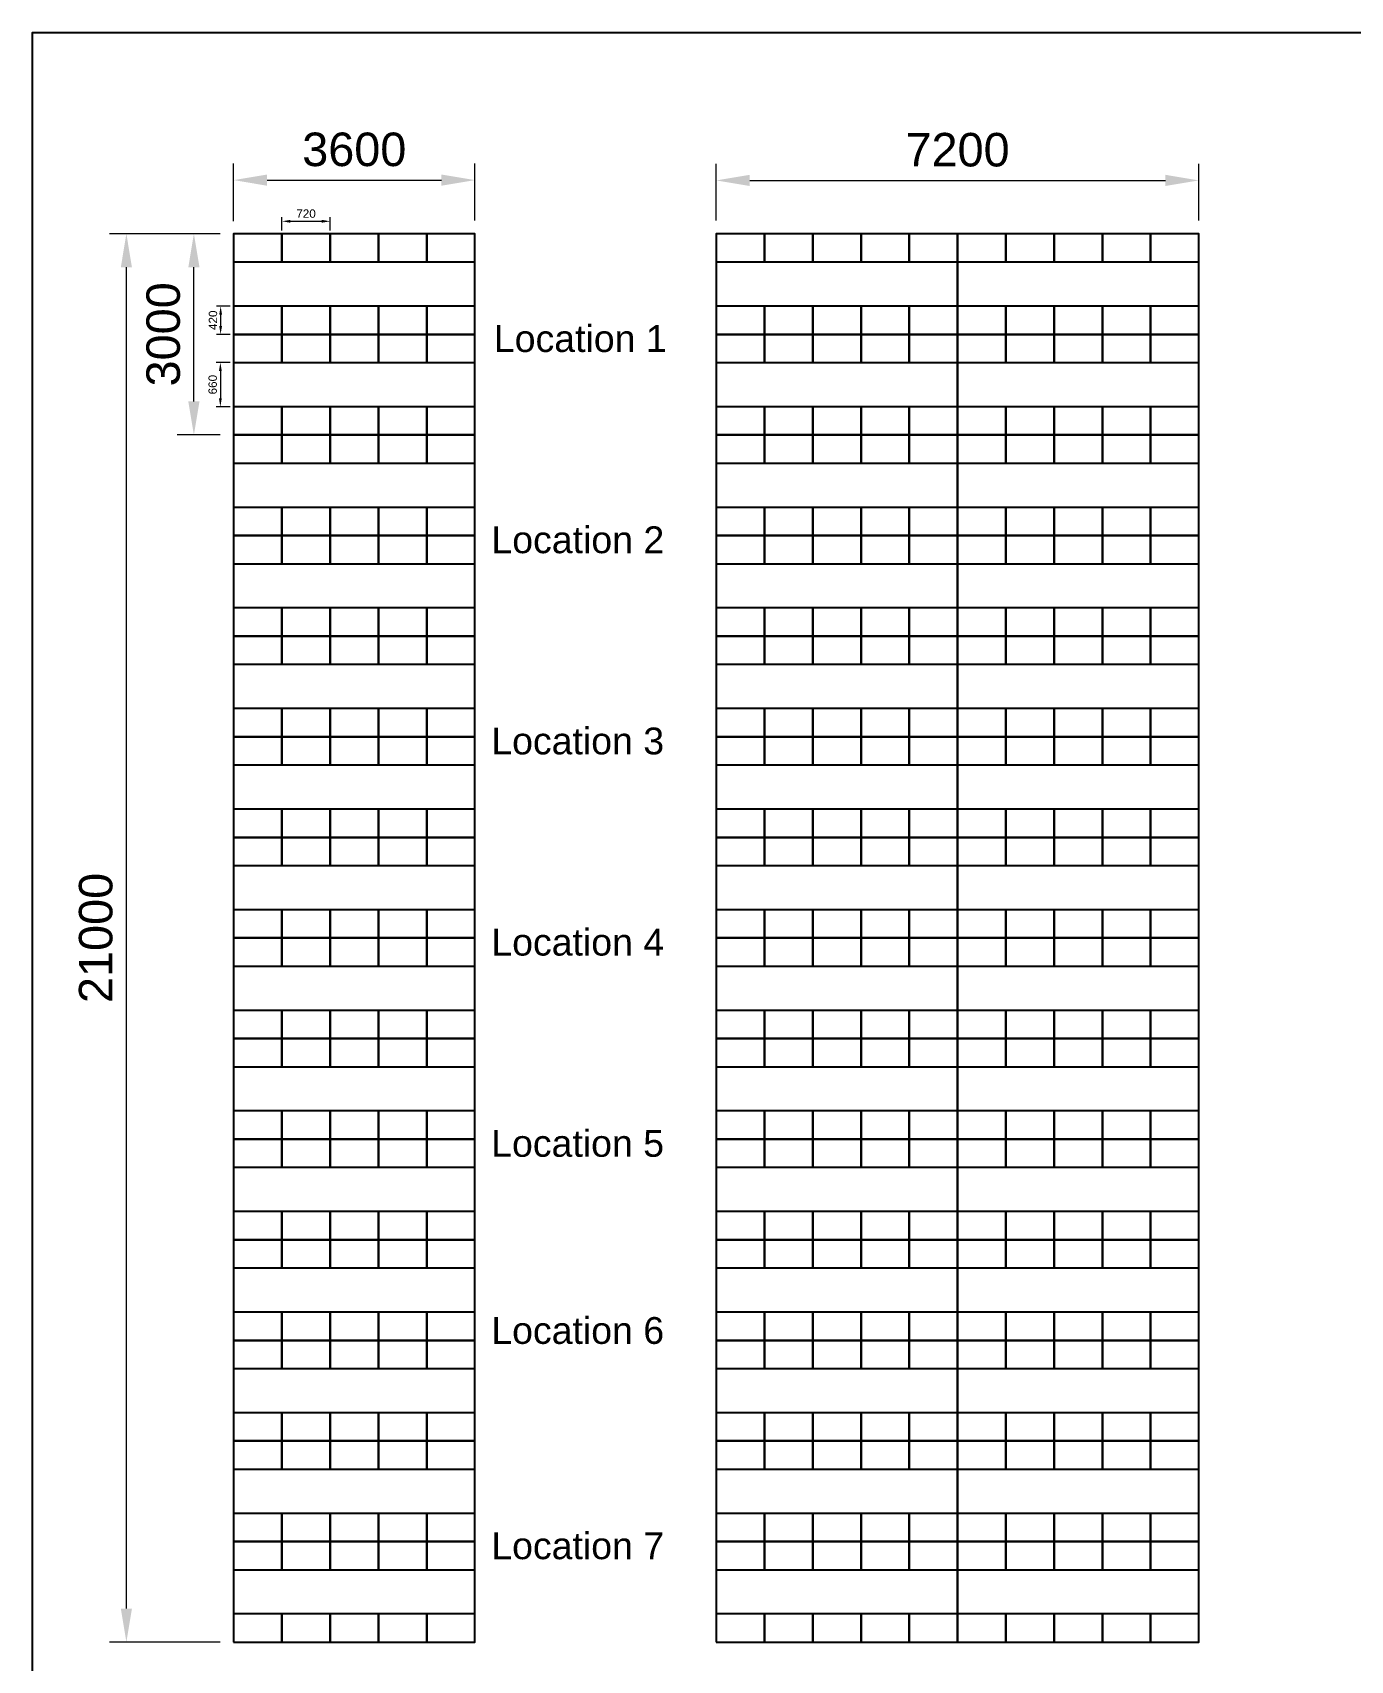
# Model space of a CAD drawing. Header units: millimetres. Extents: x 0 to 59400, y 0 to 42000.
# Drawn here: x 0 to 19661, y 17727 to 42000 of the extents above; entities that cross this region are included whole.
import ezdxf

# ---------------------------------------------------------------- set-up
doc = ezdxf.new("R2010")
doc.units = ezdxf.units.MM
doc.header["$LTSCALE"] = 5
doc.linetypes.add('CENTER', pattern=[2, 1.25, -0.25, 0.25, -0.25])
doc.linetypes.add('HIDDEN', pattern=[0.375, 0.25, -0.125])
doc.layers.add('0 @ 200', color=7, linetype='Continuous')
doc.layers.add('0 @ 50', color=7, linetype='Continuous')
doc.layers.add('Center', color=1, linetype='CENTER', lineweight=13)
doc.layers.add('Discrete', color=6, linetype='HIDDEN', lineweight=13)
doc.styles.add('note', font='arial.ttf')
doc.styles.get("Standard").update_dxf_attribs({"font": 'arial.ttf'})
doc.dimstyles.new('TCVN', dxfattribs={"dimtxt": 2.5, "dimasz": 2.5, "dimexe": 1.25, "dimexo": 1, "dimgap": 1, "dimtad": 3, "dimtoh": 1, "dimdsep": 46, "dimtxsty": 'Standard', "dimcen": 0, "dimclrd": 4, "dimclre": 3, "dimclrt": 7, "dimadec": 0, "dimazin": 0, "dimtfac": 1, "dimtmove": 0, "dimatfit": 3, "dimfxl": 1, "dimtfillclr": 1, "dimtolj": 1, "dimtzin": 0, "dimlwd": 13, "dimlwe": 13, "dimarcsym": 0})

# ---------------------------------------------------------------- blocks, each defined once
blk = doc.blocks.new('*D28')
at = {"color": 3, "linetype": 'Continuous', "lineweight": 13, "transparency": 16777216}
for p, q in [((3000, 39187), (3000, 40050)), ((6600, 39200), (6600, 40050))]:
    blk.add_line(p, q, dxfattribs=at)
at = {"color": 4, "linetype": 'Continuous', "lineweight": 13, "transparency": 16777216}
blk.add_line((3500, 39800), (6100, 39800), dxfattribs=at)
at = {"color": 4, "transparency": 16777216}
for points in [[(3500, 39883), (3500, 39716), (3000, 39800)], [(6100, 39883), (6100, 39716), (6600, 39800)]]:
    blk.add_solid(points, dxfattribs=at)
at = {"layer": 'Defpoints', "color": 0, "transparency": 16777216}
for p in [(6600, 39800), (3000, 38987), (6600, 39000)]:
    blk.add_point(p, dxfattribs=at)
at = {"color": 7, "transparency": 16777216, "insert": (4800, 40255), "char_height": 500, "attachment_point": 5}
blk.add_mtext('\\A1;3600', dxfattribs=at)
blk = doc.blocks.new('*D29')
at = {"color": 3, "linetype": 'Continuous', "lineweight": 13, "transparency": 16777216}
for p, q in [((10200, 39200), (10200, 40045)), ((17400, 39200), (17400, 40045))]:
    blk.add_line(p, q, dxfattribs=at)
at = {"color": 4, "linetype": 'Continuous', "lineweight": 13, "transparency": 16777216}
blk.add_line((10700, 39795), (16900, 39795), dxfattribs=at)
at = {"color": 4, "transparency": 16777216}
for points in [[(10700, 39879), (10700, 39712), (10200, 39795)], [(16900, 39879), (16900, 39712), (17400, 39795)]]:
    blk.add_solid(points, dxfattribs=at)
at = {"layer": 'Defpoints', "color": 0, "transparency": 16777216}
for p in [(17400, 39795), (10200, 39000), (17400, 39000)]:
    blk.add_point(p, dxfattribs=at)
at = {"color": 7, "transparency": 16777216, "insert": (13800, 40250), "char_height": 500, "attachment_point": 5}
blk.add_mtext('\\A1;7200', dxfattribs=at)
blk = doc.blocks.new('*D30')
at = {"color": 3, "linetype": 'Continuous', "lineweight": 13, "transparency": 16777216}
for p, q in [((2800, 39000), (1150, 39000)), ((2800, 18000), (1150, 18000))]:
    blk.add_line(p, q, dxfattribs=at)
at = {"color": 4, "linetype": 'Continuous', "lineweight": 13, "transparency": 16777216}
blk.add_line((1400, 18500), (1400, 38500), dxfattribs=at)
at = {"color": 4, "transparency": 16777216}
for points in [[(1317, 38500), (1483, 38500), (1400, 39000)], [(1317, 18500), (1483, 18500), (1400, 18000)]]:
    blk.add_solid(points, dxfattribs=at)
at = {"layer": 'Defpoints', "color": 0, "transparency": 16777216}
for p in [(1400, 39000), (3000, 39000), (3000, 18000)]:
    blk.add_point(p, dxfattribs=at)
at = {"color": 7, "transparency": 16777216, "insert": (945, 28500), "char_height": 500, "attachment_point": 5, "rotation": 90}
blk.add_mtext('\\A1;21000', dxfattribs=at)
blk = doc.blocks.new('*D34')
at = {"color": 3, "linetype": 'Continuous', "lineweight": 13, "transparency": 16777216}
for p, q in [((3720, 39050), (3720, 39249)), ((4440, 39050), (4440, 39249))]:
    blk.add_line(p, q, dxfattribs=at)
at = {"color": 4, "linetype": 'Continuous', "lineweight": 13, "transparency": 16777216}
blk.add_line((3845, 39186), (4315, 39186), dxfattribs=at)
at = {"color": 4, "transparency": 16777216}
for points in [[(3845, 39207), (3845, 39165), (3720, 39186)], [(4315, 39207), (4315, 39165), (4440, 39186)]]:
    blk.add_solid(points, dxfattribs=at)
at = {"layer": 'Defpoints', "color": 0, "transparency": 16777216}
for p in [(4440, 39186), (3720, 39000), (4440, 39000)]:
    blk.add_point(p, dxfattribs=at)
at = {"color": 7, "transparency": 16777216, "insert": (4080, 39300), "char_height": 125, "attachment_point": 5}
blk.add_mtext('\\A1;720', dxfattribs=at)
blk = doc.blocks.new('*D35')
at = {"color": 3, "linetype": 'Continuous', "lineweight": 13, "transparency": 16777216}
for p, q in [((2950, 37920), (2744, 37920)), ((2950, 37500), (2744, 37500))]:
    blk.add_line(p, q, dxfattribs=at)
at = {"color": 4, "linetype": 'Continuous', "lineweight": 13, "transparency": 16777216}
blk.add_line((2806, 37795), (2806, 37625), dxfattribs=at)
at = {"color": 4, "transparency": 16777216}
for points in [[(2785, 37795), (2827, 37795), (2806, 37920)], [(2785, 37625), (2827, 37625), (2806, 37500)]]:
    blk.add_solid(points, dxfattribs=at)
at = {"layer": 'Defpoints', "color": 0, "transparency": 16777216}
for p in [(3000, 37920), (2806, 37500), (3000, 37500)]:
    blk.add_point(p, dxfattribs=at)
at = {"color": 7, "transparency": 16777216, "insert": (2692, 37710), "char_height": 125, "attachment_point": 5, "rotation": 90}
blk.add_mtext('\\A1;420', dxfattribs=at)
blk = doc.blocks.new('*D36')
at = {"color": 3, "linetype": 'Continuous', "lineweight": 13, "transparency": 16777216}
for p, q in [((2950, 37080), (2740, 37080)), ((2950, 36420), (2740, 36420))]:
    blk.add_line(p, q, dxfattribs=at)
at = {"color": 4, "linetype": 'Continuous', "lineweight": 13, "transparency": 16777216}
blk.add_line((2802, 36955), (2802, 36545), dxfattribs=at)
at = {"color": 4, "transparency": 16777216}
for points in [[(2781, 36955), (2823, 36955), (2802, 37080)], [(2781, 36545), (2823, 36545), (2802, 36420)]]:
    blk.add_solid(points, dxfattribs=at)
at = {"layer": 'Defpoints', "color": 0, "transparency": 16777216}
for p in [(3000, 37080), (2802, 36420), (3000, 36420)]:
    blk.add_point(p, dxfattribs=at)
at = {"color": 7, "transparency": 16777216, "insert": (2688, 36750), "char_height": 125, "attachment_point": 5, "rotation": 90}
blk.add_mtext('\\A1;660', dxfattribs=at)
blk = doc.blocks.new('*D44')
at = {"color": 3, "linetype": 'Continuous', "lineweight": 13, "transparency": 16777216}
for p, q in [((2800, 39000), (2157, 39000)), ((2800, 36000), (2157, 36000))]:
    blk.add_line(p, q, dxfattribs=at)
at = {"color": 4, "linetype": 'Continuous', "lineweight": 13, "transparency": 16777216}
blk.add_line((2407, 36500), (2407, 38500), dxfattribs=at)
at = {"color": 4, "transparency": 16777216}
for points in [[(2324, 38500), (2491, 38500), (2407, 39000)], [(2324, 36500), (2491, 36500), (2407, 36000)]]:
    blk.add_solid(points, dxfattribs=at)
at = {"layer": 'Defpoints', "color": 0, "transparency": 16777216}
for p in [(2407, 39000), (3000, 39000), (3000, 36000)]:
    blk.add_point(p, dxfattribs=at)
at = {"color": 7, "transparency": 16777216, "insert": (1952, 37500), "char_height": 500, "attachment_point": 5, "rotation": 90}
blk.add_mtext('\\A1;3000', dxfattribs=at)

msp = doc.modelspace()

# ---------------------------------------------------------------- linework, layer by layer
for points in [[(0, 0), (0, 42000), (59400, 42000), (59400, 0), (0, 0)], [(0, 0), (0, 42000), (59400, 42000), (59400, 0), (0, 0)], [(3000, 36000), (6600, 36000), (6600, 39000), (3000, 39000)], [(3000, 38580), (3720, 38580), (3720, 39000), (3000, 39000)], [(3720, 38580), (4440, 38580), (4440, 39000), (3720, 39000)], [(4440, 38580), (5160, 38580), (5160, 39000), (4440, 39000)], [(5160, 38580), (5880, 38580), (5880, 39000), (5160, 39000)], [(5880, 38580), (6600, 38580), (6600, 39000), (5880, 39000)], [(10200, 36000), (13800, 36000), (13800, 39000), (10200, 39000)], [(10200, 38580), (10920, 38580), (10920, 39000), (10200, 39000)], [(10920, 38580), (11640, 38580), (11640, 39000), (10920, 39000)], [(11640, 38580), (12360, 38580), (12360, 39000), (11640, 39000)], [(12360, 38580), (13080, 38580), (13080, 39000), (12360, 39000)], [(13080, 38580), (13800, 38580), (13800, 39000), (13080, 39000)], [(13800, 36000), (17400, 36000), (17400, 39000), (13800, 39000)], [(13800, 38580), (14520, 38580), (14520, 39000), (13800, 39000)], [(14520, 38580), (15240, 38580), (15240, 39000), (14520, 39000)], [(15240, 38580), (15960, 38580), (15960, 39000), (15240, 39000)], [(15960, 38580), (16680, 38580), (16680, 39000), (15960, 39000)], [(16680, 38580), (17400, 38580), (17400, 39000), (16680, 39000)], [(3000, 37500), (3720, 37500), (3720, 37920), (3000, 37920)], [(3720, 37500), (4440, 37500), (4440, 37920), (3720, 37920)], [(4440, 37500), (5160, 37500), (5160, 37920), (4440, 37920)], [(5160, 37500), (5880, 37500), (5880, 37920), (5160, 37920)], [(5880, 37500), (6600, 37500), (6600, 37920), (5880, 37920)], [(10200, 37500), (10920, 37500), (10920, 37920), (10200, 37920)], [(10920, 37500), (11640, 37500), (11640, 37920), (10920, 37920)], [(11640, 37500), (12360, 37500), (12360, 37920), (11640, 37920)], [(12360, 37500), (13080, 37500), (13080, 37920), (12360, 37920)], [(13080, 37500), (13800, 37500), (13800, 37920), (13080, 37920)], [(13800, 37500), (14520, 37500), (14520, 37920), (13800, 37920)], [(14520, 37500), (15240, 37500), (15240, 37920), (14520, 37920)], [(15240, 37500), (15960, 37500), (15960, 37920), (15240, 37920)], [(15960, 37500), (16680, 37500), (16680, 37920), (15960, 37920)], [(16680, 37500), (17400, 37500), (17400, 37920), (16680, 37920)], [(3000, 37080), (3720, 37080), (3720, 37500), (3000, 37500)], [(3720, 37080), (4440, 37080), (4440, 37500), (3720, 37500)], [(4440, 37080), (5160, 37080), (5160, 37500), (4440, 37500)], [(5160, 37080), (5880, 37080), (5880, 37500), (5160, 37500)], [(5880, 37080), (6600, 37080), (6600, 37500), (5880, 37500)], [(10200, 37080), (10920, 37080), (10920, 37500), (10200, 37500)], [(10920, 37080), (11640, 37080), (11640, 37500), (10920, 37500)], [(11640, 37080), (12360, 37080), (12360, 37500), (11640, 37500)], [(12360, 37080), (13080, 37080), (13080, 37500), (12360, 37500)], [(13080, 37080), (13800, 37080), (13800, 37500), (13080, 37500)], [(13800, 37080), (14520, 37080), (14520, 37500), (13800, 37500)], [(14520, 37080), (15240, 37080), (15240, 37500), (14520, 37500)], [(15240, 37080), (15960, 37080), (15960, 37500), (15240, 37500)], [(15960, 37080), (16680, 37080), (16680, 37500), (15960, 37500)], [(16680, 37080), (17400, 37080), (17400, 37500), (16680, 37500)], [(3000, 36000), (3720, 36000), (3720, 36420), (3000, 36420)], [(3720, 36000), (4440, 36000), (4440, 36420), (3720, 36420)], [(4440, 36000), (5160, 36000), (5160, 36420), (4440, 36420)], [(5160, 36000), (5880, 36000), (5880, 36420), (5160, 36420)], [(5880, 36000), (6600, 36000), (6600, 36420), (5880, 36420)], [(10200, 36000), (10920, 36000), (10920, 36420), (10200, 36420)], [(10920, 36000), (11640, 36000), (11640, 36420), (10920, 36420)], [(11640, 36000), (12360, 36000), (12360, 36420), (11640, 36420)], [(12360, 36000), (13080, 36000), (13080, 36420), (12360, 36420)], [(13080, 36000), (13800, 36000), (13800, 36420), (13080, 36420)], [(13800, 36000), (14520, 36000), (14520, 36420), (13800, 36420)], [(14520, 36000), (15240, 36000), (15240, 36420), (14520, 36420)], [(15240, 36000), (15960, 36000), (15960, 36420), (15240, 36420)], [(15960, 36000), (16680, 36000), (16680, 36420), (15960, 36420)], [(16680, 36000), (17400, 36000), (17400, 36420), (16680, 36420)], [(3000, 33000), (6600, 33000), (6600, 36000), (3000, 36000)], [(3000, 35580), (3720, 35580), (3720, 36000), (3000, 36000)], [(3720, 35580), (4440, 35580), (4440, 36000), (3720, 36000)], [(4440, 35580), (5160, 35580), (5160, 36000), (4440, 36000)], [(5160, 35580), (5880, 35580), (5880, 36000), (5160, 36000)], [(5880, 35580), (6600, 35580), (6600, 36000), (5880, 36000)], [(10200, 33000), (13800, 33000), (13800, 36000), (10200, 36000)], [(10200, 35580), (10920, 35580), (10920, 36000), (10200, 36000)], [(10920, 35580), (11640, 35580), (11640, 36000), (10920, 36000)], [(11640, 35580), (12360, 35580), (12360, 36000), (11640, 36000)], [(12360, 35580), (13080, 35580), (13080, 36000), (12360, 36000)], [(13080, 35580), (13800, 35580), (13800, 36000), (13080, 36000)], [(13800, 33000), (17400, 33000), (17400, 36000), (13800, 36000)], [(13800, 35580), (14520, 35580), (14520, 36000), (13800, 36000)], [(14520, 35580), (15240, 35580), (15240, 36000), (14520, 36000)], [(15240, 35580), (15960, 35580), (15960, 36000), (15240, 36000)], [(15960, 35580), (16680, 35580), (16680, 36000), (15960, 36000)], [(16680, 35580), (17400, 35580), (17400, 36000), (16680, 36000)], [(3000, 34500), (3720, 34500), (3720, 34920), (3000, 34920)], [(3720, 34500), (4440, 34500), (4440, 34920), (3720, 34920)], [(4440, 34500), (5160, 34500), (5160, 34920), (4440, 34920)], [(5160, 34500), (5880, 34500), (5880, 34920), (5160, 34920)], [(5880, 34500), (6600, 34500), (6600, 34920), (5880, 34920)], [(10200, 34500), (10920, 34500), (10920, 34920), (10200, 34920)], [(10920, 34500), (11640, 34500), (11640, 34920), (10920, 34920)], [(11640, 34500), (12360, 34500), (12360, 34920), (11640, 34920)], [(12360, 34500), (13080, 34500), (13080, 34920), (12360, 34920)], [(13080, 34500), (13800, 34500), (13800, 34920), (13080, 34920)], [(13800, 34500), (14520, 34500), (14520, 34920), (13800, 34920)], [(14520, 34500), (15240, 34500), (15240, 34920), (14520, 34920)], [(15240, 34500), (15960, 34500), (15960, 34920), (15240, 34920)], [(15960, 34500), (16680, 34500), (16680, 34920), (15960, 34920)], [(16680, 34500), (17400, 34500), (17400, 34920), (16680, 34920)], [(3000, 34080), (3720, 34080), (3720, 34500), (3000, 34500)], [(3720, 34080), (4440, 34080), (4440, 34500), (3720, 34500)], [(4440, 34080), (5160, 34080), (5160, 34500), (4440, 34500)], [(5160, 34080), (5880, 34080), (5880, 34500), (5160, 34500)], [(5880, 34080), (6600, 34080), (6600, 34500), (5880, 34500)], [(10200, 34080), (10920, 34080), (10920, 34500), (10200, 34500)], [(10920, 34080), (11640, 34080), (11640, 34500), (10920, 34500)], [(11640, 34080), (12360, 34080), (12360, 34500), (11640, 34500)], [(12360, 34080), (13080, 34080), (13080, 34500), (12360, 34500)], [(13080, 34080), (13800, 34080), (13800, 34500), (13080, 34500)], [(13800, 34080), (14520, 34080), (14520, 34500), (13800, 34500)], [(14520, 34080), (15240, 34080), (15240, 34500), (14520, 34500)], [(15240, 34080), (15960, 34080), (15960, 34500), (15240, 34500)], [(15960, 34080), (16680, 34080), (16680, 34500), (15960, 34500)], [(16680, 34080), (17400, 34080), (17400, 34500), (16680, 34500)], [(3000, 33000), (3720, 33000), (3720, 33420), (3000, 33420)], [(3720, 33000), (4440, 33000), (4440, 33420), (3720, 33420)], [(4440, 33000), (5160, 33000), (5160, 33420), (4440, 33420)], [(5160, 33000), (5880, 33000), (5880, 33420), (5160, 33420)], [(5880, 33000), (6600, 33000), (6600, 33420), (5880, 33420)], [(10200, 33000), (10920, 33000), (10920, 33420), (10200, 33420)], [(10920, 33000), (11640, 33000), (11640, 33420), (10920, 33420)], [(11640, 33000), (12360, 33000), (12360, 33420), (11640, 33420)], [(12360, 33000), (13080, 33000), (13080, 33420), (12360, 33420)], [(13080, 33000), (13800, 33000), (13800, 33420), (13080, 33420)], [(13800, 33000), (14520, 33000), (14520, 33420), (13800, 33420)], [(14520, 33000), (15240, 33000), (15240, 33420), (14520, 33420)], [(15240, 33000), (15960, 33000), (15960, 33420), (15240, 33420)], [(15960, 33000), (16680, 33000), (16680, 33420), (15960, 33420)], [(16680, 33000), (17400, 33000), (17400, 33420), (16680, 33420)], [(3000, 30000), (6600, 30000), (6600, 33000), (3000, 33000)], [(3000, 32580), (3720, 32580), (3720, 33000), (3000, 33000)], [(3720, 32580), (4440, 32580), (4440, 33000), (3720, 33000)], [(4440, 32580), (5160, 32580), (5160, 33000), (4440, 33000)], [(5160, 32580), (5880, 32580), (5880, 33000), (5160, 33000)], [(5880, 32580), (6600, 32580), (6600, 33000), (5880, 33000)], [(10200, 30000), (13800, 30000), (13800, 33000), (10200, 33000)], [(10200, 32580), (10920, 32580), (10920, 33000), (10200, 33000)], [(10920, 32580), (11640, 32580), (11640, 33000), (10920, 33000)], [(11640, 32580), (12360, 32580), (12360, 33000), (11640, 33000)], [(12360, 32580), (13080, 32580), (13080, 33000), (12360, 33000)], [(13080, 32580), (13800, 32580), (13800, 33000), (13080, 33000)], [(13800, 30000), (17400, 30000), (17400, 33000), (13800, 33000)], [(13800, 32580), (14520, 32580), (14520, 33000), (13800, 33000)], [(14520, 32580), (15240, 32580), (15240, 33000), (14520, 33000)], [(15240, 32580), (15960, 32580), (15960, 33000), (15240, 33000)], [(15960, 32580), (16680, 32580), (16680, 33000), (15960, 33000)], [(16680, 32580), (17400, 32580), (17400, 33000), (16680, 33000)], [(3000, 31500), (3720, 31500), (3720, 31920), (3000, 31920)], [(3720, 31500), (4440, 31500), (4440, 31920), (3720, 31920)], [(4440, 31500), (5160, 31500), (5160, 31920), (4440, 31920)], [(5160, 31500), (5880, 31500), (5880, 31920), (5160, 31920)], [(5880, 31500), (6600, 31500), (6600, 31920), (5880, 31920)], [(10200, 31500), (10920, 31500), (10920, 31920), (10200, 31920)], [(10920, 31500), (11640, 31500), (11640, 31920), (10920, 31920)], [(11640, 31500), (12360, 31500), (12360, 31920), (11640, 31920)], [(12360, 31500), (13080, 31500), (13080, 31920), (12360, 31920)], [(13080, 31500), (13800, 31500), (13800, 31920), (13080, 31920)], [(13800, 31500), (14520, 31500), (14520, 31920), (13800, 31920)], [(14520, 31500), (15240, 31500), (15240, 31920), (14520, 31920)], [(15240, 31500), (15960, 31500), (15960, 31920), (15240, 31920)], [(15960, 31500), (16680, 31500), (16680, 31920), (15960, 31920)], [(16680, 31500), (17400, 31500), (17400, 31920), (16680, 31920)], [(3000, 31080), (3720, 31080), (3720, 31500), (3000, 31500)], [(3720, 31080), (4440, 31080), (4440, 31500), (3720, 31500)], [(4440, 31080), (5160, 31080), (5160, 31500), (4440, 31500)], [(5160, 31080), (5880, 31080), (5880, 31500), (5160, 31500)], [(5880, 31080), (6600, 31080), (6600, 31500), (5880, 31500)], [(10200, 31080), (10920, 31080), (10920, 31500), (10200, 31500)], [(10920, 31080), (11640, 31080), (11640, 31500), (10920, 31500)], [(11640, 31080), (12360, 31080), (12360, 31500), (11640, 31500)], [(12360, 31080), (13080, 31080), (13080, 31500), (12360, 31500)], [(13080, 31080), (13800, 31080), (13800, 31500), (13080, 31500)], [(13800, 31080), (14520, 31080), (14520, 31500), (13800, 31500)], [(14520, 31080), (15240, 31080), (15240, 31500), (14520, 31500)], [(15240, 31080), (15960, 31080), (15960, 31500), (15240, 31500)], [(15960, 31080), (16680, 31080), (16680, 31500), (15960, 31500)], [(16680, 31080), (17400, 31080), (17400, 31500), (16680, 31500)], [(3000, 30000), (3720, 30000), (3720, 30420), (3000, 30420)], [(3720, 30000), (4440, 30000), (4440, 30420), (3720, 30420)], [(4440, 30000), (5160, 30000), (5160, 30420), (4440, 30420)], [(5160, 30000), (5880, 30000), (5880, 30420), (5160, 30420)], [(5880, 30000), (6600, 30000), (6600, 30420), (5880, 30420)], [(10200, 30000), (10920, 30000), (10920, 30420), (10200, 30420)], [(10920, 30000), (11640, 30000), (11640, 30420), (10920, 30420)], [(11640, 30000), (12360, 30000), (12360, 30420), (11640, 30420)], [(12360, 30000), (13080, 30000), (13080, 30420), (12360, 30420)], [(13080, 30000), (13800, 30000), (13800, 30420), (13080, 30420)], [(13800, 30000), (14520, 30000), (14520, 30420), (13800, 30420)], [(14520, 30000), (15240, 30000), (15240, 30420), (14520, 30420)], [(15240, 30000), (15960, 30000), (15960, 30420), (15240, 30420)], [(15960, 30000), (16680, 30000), (16680, 30420), (15960, 30420)], [(16680, 30000), (17400, 30000), (17400, 30420), (16680, 30420)], [(3000, 27000), (6600, 27000), (6600, 30000), (3000, 30000)], [(3000, 29580), (3720, 29580), (3720, 30000), (3000, 30000)], [(3720, 29580), (4440, 29580), (4440, 30000), (3720, 30000)], [(4440, 29580), (5160, 29580), (5160, 30000), (4440, 30000)], [(5160, 29580), (5880, 29580), (5880, 30000), (5160, 30000)], [(5880, 29580), (6600, 29580), (6600, 30000), (5880, 30000)], [(10200, 27000), (13800, 27000), (13800, 30000), (10200, 30000)], [(10200, 29580), (10920, 29580), (10920, 30000), (10200, 30000)], [(10920, 29580), (11640, 29580), (11640, 30000), (10920, 30000)], [(11640, 29580), (12360, 29580), (12360, 30000), (11640, 30000)], [(12360, 29580), (13080, 29580), (13080, 30000), (12360, 30000)], [(13080, 29580), (13800, 29580), (13800, 30000), (13080, 30000)], [(13800, 27000), (17400, 27000), (17400, 30000), (13800, 30000)], [(13800, 29580), (14520, 29580), (14520, 30000), (13800, 30000)], [(14520, 29580), (15240, 29580), (15240, 30000), (14520, 30000)], [(15240, 29580), (15960, 29580), (15960, 30000), (15240, 30000)], [(15960, 29580), (16680, 29580), (16680, 30000), (15960, 30000)], [(16680, 29580), (17400, 29580), (17400, 30000), (16680, 30000)], [(3000, 28500), (3720, 28500), (3720, 28920), (3000, 28920)], [(3720, 28500), (4440, 28500), (4440, 28920), (3720, 28920)], [(4440, 28500), (5160, 28500), (5160, 28920), (4440, 28920)], [(5160, 28500), (5880, 28500), (5880, 28920), (5160, 28920)], [(5880, 28500), (6600, 28500), (6600, 28920), (5880, 28920)], [(10200, 28500), (10920, 28500), (10920, 28920), (10200, 28920)], [(10920, 28500), (11640, 28500), (11640, 28920), (10920, 28920)], [(11640, 28500), (12360, 28500), (12360, 28920), (11640, 28920)], [(12360, 28500), (13080, 28500), (13080, 28920), (12360, 28920)], [(13080, 28500), (13800, 28500), (13800, 28920), (13080, 28920)], [(13800, 28500), (14520, 28500), (14520, 28920), (13800, 28920)], [(14520, 28500), (15240, 28500), (15240, 28920), (14520, 28920)], [(15240, 28500), (15960, 28500), (15960, 28920), (15240, 28920)], [(15960, 28500), (16680, 28500), (16680, 28920), (15960, 28920)], [(16680, 28500), (17400, 28500), (17400, 28920), (16680, 28920)], [(3000, 28080), (3720, 28080), (3720, 28500), (3000, 28500)], [(3720, 28080), (4440, 28080), (4440, 28500), (3720, 28500)], [(4440, 28080), (5160, 28080), (5160, 28500), (4440, 28500)], [(5160, 28080), (5880, 28080), (5880, 28500), (5160, 28500)], [(5880, 28080), (6600, 28080), (6600, 28500), (5880, 28500)], [(10200, 28080), (10920, 28080), (10920, 28500), (10200, 28500)], [(10920, 28080), (11640, 28080), (11640, 28500), (10920, 28500)], [(11640, 28080), (12360, 28080), (12360, 28500), (11640, 28500)], [(12360, 28080), (13080, 28080), (13080, 28500), (12360, 28500)], [(13080, 28080), (13800, 28080), (13800, 28500), (13080, 28500)], [(13800, 28080), (14520, 28080), (14520, 28500), (13800, 28500)], [(14520, 28080), (15240, 28080), (15240, 28500), (14520, 28500)], [(15240, 28080), (15960, 28080), (15960, 28500), (15240, 28500)], [(15960, 28080), (16680, 28080), (16680, 28500), (15960, 28500)], [(16680, 28080), (17400, 28080), (17400, 28500), (16680, 28500)], [(3000, 27000), (3720, 27000), (3720, 27420), (3000, 27420)], [(3720, 27000), (4440, 27000), (4440, 27420), (3720, 27420)], [(4440, 27000), (5160, 27000), (5160, 27420), (4440, 27420)], [(5160, 27000), (5880, 27000), (5880, 27420), (5160, 27420)], [(5880, 27000), (6600, 27000), (6600, 27420), (5880, 27420)], [(10200, 27000), (10920, 27000), (10920, 27420), (10200, 27420)], [(10920, 27000), (11640, 27000), (11640, 27420), (10920, 27420)], [(11640, 27000), (12360, 27000), (12360, 27420), (11640, 27420)], [(12360, 27000), (13080, 27000), (13080, 27420), (12360, 27420)], [(13080, 27000), (13800, 27000), (13800, 27420), (13080, 27420)], [(13800, 27000), (14520, 27000), (14520, 27420), (13800, 27420)], [(14520, 27000), (15240, 27000), (15240, 27420), (14520, 27420)], [(15240, 27000), (15960, 27000), (15960, 27420), (15240, 27420)], [(15960, 27000), (16680, 27000), (16680, 27420), (15960, 27420)], [(16680, 27000), (17400, 27000), (17400, 27420), (16680, 27420)], [(3000, 24000), (6600, 24000), (6600, 27000), (3000, 27000)], [(3000, 26580), (3720, 26580), (3720, 27000), (3000, 27000)], [(3720, 26580), (4440, 26580), (4440, 27000), (3720, 27000)], [(4440, 26580), (5160, 26580), (5160, 27000), (4440, 27000)], [(5160, 26580), (5880, 26580), (5880, 27000), (5160, 27000)], [(5880, 26580), (6600, 26580), (6600, 27000), (5880, 27000)], [(10200, 24000), (13800, 24000), (13800, 27000), (10200, 27000)], [(10200, 26580), (10920, 26580), (10920, 27000), (10200, 27000)], [(10920, 26580), (11640, 26580), (11640, 27000), (10920, 27000)], [(11640, 26580), (12360, 26580), (12360, 27000), (11640, 27000)], [(12360, 26580), (13080, 26580), (13080, 27000), (12360, 27000)], [(13080, 26580), (13800, 26580), (13800, 27000), (13080, 27000)], [(13800, 24000), (17400, 24000), (17400, 27000), (13800, 27000)], [(13800, 26580), (14520, 26580), (14520, 27000), (13800, 27000)], [(14520, 26580), (15240, 26580), (15240, 27000), (14520, 27000)], [(15240, 26580), (15960, 26580), (15960, 27000), (15240, 27000)], [(15960, 26580), (16680, 26580), (16680, 27000), (15960, 27000)], [(16680, 26580), (17400, 26580), (17400, 27000), (16680, 27000)], [(3000, 25500), (3720, 25500), (3720, 25920), (3000, 25920)], [(3720, 25500), (4440, 25500), (4440, 25920), (3720, 25920)], [(4440, 25500), (5160, 25500), (5160, 25920), (4440, 25920)], [(5160, 25500), (5880, 25500), (5880, 25920), (5160, 25920)], [(5880, 25500), (6600, 25500), (6600, 25920), (5880, 25920)], [(10200, 25500), (10920, 25500), (10920, 25920), (10200, 25920)], [(10920, 25500), (11640, 25500), (11640, 25920), (10920, 25920)], [(11640, 25500), (12360, 25500), (12360, 25920), (11640, 25920)], [(12360, 25500), (13080, 25500), (13080, 25920), (12360, 25920)], [(13080, 25500), (13800, 25500), (13800, 25920), (13080, 25920)], [(13800, 25500), (14520, 25500), (14520, 25920), (13800, 25920)], [(14520, 25500), (15240, 25500), (15240, 25920), (14520, 25920)], [(15240, 25500), (15960, 25500), (15960, 25920), (15240, 25920)], [(15960, 25500), (16680, 25500), (16680, 25920), (15960, 25920)], [(16680, 25500), (17400, 25500), (17400, 25920), (16680, 25920)], [(3000, 25080), (3720, 25080), (3720, 25500), (3000, 25500)], [(3720, 25080), (4440, 25080), (4440, 25500), (3720, 25500)], [(4440, 25080), (5160, 25080), (5160, 25500), (4440, 25500)], [(5160, 25080), (5880, 25080), (5880, 25500), (5160, 25500)], [(5880, 25080), (6600, 25080), (6600, 25500), (5880, 25500)], [(10200, 25080), (10920, 25080), (10920, 25500), (10200, 25500)], [(10920, 25080), (11640, 25080), (11640, 25500), (10920, 25500)], [(11640, 25080), (12360, 25080), (12360, 25500), (11640, 25500)], [(12360, 25080), (13080, 25080), (13080, 25500), (12360, 25500)], [(13080, 25080), (13800, 25080), (13800, 25500), (13080, 25500)], [(13800, 25080), (14520, 25080), (14520, 25500), (13800, 25500)], [(14520, 25080), (15240, 25080), (15240, 25500), (14520, 25500)], [(15240, 25080), (15960, 25080), (15960, 25500), (15240, 25500)], [(15960, 25080), (16680, 25080), (16680, 25500), (15960, 25500)], [(16680, 25080), (17400, 25080), (17400, 25500), (16680, 25500)], [(3000, 24000), (3720, 24000), (3720, 24420), (3000, 24420)], [(3720, 24000), (4440, 24000), (4440, 24420), (3720, 24420)], [(4440, 24000), (5160, 24000), (5160, 24420), (4440, 24420)], [(5160, 24000), (5880, 24000), (5880, 24420), (5160, 24420)], [(5880, 24000), (6600, 24000), (6600, 24420), (5880, 24420)], [(10200, 24000), (10920, 24000), (10920, 24420), (10200, 24420)], [(10920, 24000), (11640, 24000), (11640, 24420), (10920, 24420)], [(11640, 24000), (12360, 24000), (12360, 24420), (11640, 24420)], [(12360, 24000), (13080, 24000), (13080, 24420), (12360, 24420)], [(13080, 24000), (13800, 24000), (13800, 24420), (13080, 24420)], [(13800, 24000), (14520, 24000), (14520, 24420), (13800, 24420)], [(14520, 24000), (15240, 24000), (15240, 24420), (14520, 24420)], [(15240, 24000), (15960, 24000), (15960, 24420), (15240, 24420)], [(15960, 24000), (16680, 24000), (16680, 24420), (15960, 24420)], [(16680, 24000), (17400, 24000), (17400, 24420), (16680, 24420)], [(3000, 21000), (6600, 21000), (6600, 24000), (3000, 24000)], [(3000, 23580), (3720, 23580), (3720, 24000), (3000, 24000)], [(3720, 23580), (4440, 23580), (4440, 24000), (3720, 24000)], [(4440, 23580), (5160, 23580), (5160, 24000), (4440, 24000)], [(5160, 23580), (5880, 23580), (5880, 24000), (5160, 24000)], [(5880, 23580), (6600, 23580), (6600, 24000), (5880, 24000)], [(10200, 21000), (13800, 21000), (13800, 24000), (10200, 24000)], [(10200, 23580), (10920, 23580), (10920, 24000), (10200, 24000)], [(10920, 23580), (11640, 23580), (11640, 24000), (10920, 24000)], [(11640, 23580), (12360, 23580), (12360, 24000), (11640, 24000)], [(12360, 23580), (13080, 23580), (13080, 24000), (12360, 24000)], [(13080, 23580), (13800, 23580), (13800, 24000), (13080, 24000)], [(13800, 21000), (17400, 21000), (17400, 24000), (13800, 24000)], [(13800, 23580), (14520, 23580), (14520, 24000), (13800, 24000)], [(14520, 23580), (15240, 23580), (15240, 24000), (14520, 24000)], [(15240, 23580), (15960, 23580), (15960, 24000), (15240, 24000)], [(15960, 23580), (16680, 23580), (16680, 24000), (15960, 24000)], [(16680, 23580), (17400, 23580), (17400, 24000), (16680, 24000)], [(3000, 22500), (3720, 22500), (3720, 22920), (3000, 22920)], [(3720, 22500), (4440, 22500), (4440, 22920), (3720, 22920)], [(4440, 22500), (5160, 22500), (5160, 22920), (4440, 22920)], [(5160, 22500), (5880, 22500), (5880, 22920), (5160, 22920)], [(5880, 22500), (6600, 22500), (6600, 22920), (5880, 22920)], [(10200, 22500), (10920, 22500), (10920, 22920), (10200, 22920)], [(10920, 22500), (11640, 22500), (11640, 22920), (10920, 22920)], [(11640, 22500), (12360, 22500), (12360, 22920), (11640, 22920)], [(12360, 22500), (13080, 22500), (13080, 22920), (12360, 22920)], [(13080, 22500), (13800, 22500), (13800, 22920), (13080, 22920)], [(13800, 22500), (14520, 22500), (14520, 22920), (13800, 22920)], [(14520, 22500), (15240, 22500), (15240, 22920), (14520, 22920)], [(15240, 22500), (15960, 22500), (15960, 22920), (15240, 22920)], [(15960, 22500), (16680, 22500), (16680, 22920), (15960, 22920)], [(16680, 22500), (17400, 22500), (17400, 22920), (16680, 22920)], [(3000, 22080), (3720, 22080), (3720, 22500), (3000, 22500)], [(3720, 22080), (4440, 22080), (4440, 22500), (3720, 22500)], [(4440, 22080), (5160, 22080), (5160, 22500), (4440, 22500)], [(5160, 22080), (5880, 22080), (5880, 22500), (5160, 22500)], [(5880, 22080), (6600, 22080), (6600, 22500), (5880, 22500)], [(10200, 22080), (10920, 22080), (10920, 22500), (10200, 22500)], [(10920, 22080), (11640, 22080), (11640, 22500), (10920, 22500)], [(11640, 22080), (12360, 22080), (12360, 22500), (11640, 22500)], [(12360, 22080), (13080, 22080), (13080, 22500), (12360, 22500)], [(13080, 22080), (13800, 22080), (13800, 22500), (13080, 22500)], [(13800, 22080), (14520, 22080), (14520, 22500), (13800, 22500)], [(14520, 22080), (15240, 22080), (15240, 22500), (14520, 22500)], [(15240, 22080), (15960, 22080), (15960, 22500), (15240, 22500)], [(15960, 22080), (16680, 22080), (16680, 22500), (15960, 22500)], [(16680, 22080), (17400, 22080), (17400, 22500), (16680, 22500)], [(3000, 21000), (3720, 21000), (3720, 21420), (3000, 21420)], [(3720, 21000), (4440, 21000), (4440, 21420), (3720, 21420)], [(4440, 21000), (5160, 21000), (5160, 21420), (4440, 21420)], [(5160, 21000), (5880, 21000), (5880, 21420), (5160, 21420)], [(5880, 21000), (6600, 21000), (6600, 21420), (5880, 21420)], [(10200, 21000), (10920, 21000), (10920, 21420), (10200, 21420)], [(10920, 21000), (11640, 21000), (11640, 21420), (10920, 21420)], [(11640, 21000), (12360, 21000), (12360, 21420), (11640, 21420)], [(12360, 21000), (13080, 21000), (13080, 21420), (12360, 21420)], [(13080, 21000), (13800, 21000), (13800, 21420), (13080, 21420)], [(13800, 21000), (14520, 21000), (14520, 21420), (13800, 21420)], [(14520, 21000), (15240, 21000), (15240, 21420), (14520, 21420)], [(15240, 21000), (15960, 21000), (15960, 21420), (15240, 21420)], [(15960, 21000), (16680, 21000), (16680, 21420), (15960, 21420)], [(16680, 21000), (17400, 21000), (17400, 21420), (16680, 21420)], [(3000, 18000), (6600, 18000), (6600, 21000), (3000, 21000)], [(3000, 20580), (3720, 20580), (3720, 21000), (3000, 21000)], [(3720, 20580), (4440, 20580), (4440, 21000), (3720, 21000)], [(4440, 20580), (5160, 20580), (5160, 21000), (4440, 21000)], [(5160, 20580), (5880, 20580), (5880, 21000), (5160, 21000)], [(5880, 20580), (6600, 20580), (6600, 21000), (5880, 21000)], [(10200, 18000), (13800, 18000), (13800, 21000), (10200, 21000)], [(10200, 20580), (10920, 20580), (10920, 21000), (10200, 21000)], [(10920, 20580), (11640, 20580), (11640, 21000), (10920, 21000)], [(11640, 20580), (12360, 20580), (12360, 21000), (11640, 21000)], [(12360, 20580), (13080, 20580), (13080, 21000), (12360, 21000)], [(13080, 20580), (13800, 20580), (13800, 21000), (13080, 21000)], [(13800, 18000), (17400, 18000), (17400, 21000), (13800, 21000)], [(13800, 20580), (14520, 20580), (14520, 21000), (13800, 21000)], [(14520, 20580), (15240, 20580), (15240, 21000), (14520, 21000)], [(15240, 20580), (15960, 20580), (15960, 21000), (15240, 21000)], [(15960, 20580), (16680, 20580), (16680, 21000), (15960, 21000)], [(16680, 20580), (17400, 20580), (17400, 21000), (16680, 21000)], [(3000, 19500), (3720, 19500), (3720, 19920), (3000, 19920)], [(3720, 19500), (4440, 19500), (4440, 19920), (3720, 19920)], [(4440, 19500), (5160, 19500), (5160, 19920), (4440, 19920)], [(5160, 19500), (5880, 19500), (5880, 19920), (5160, 19920)], [(5880, 19500), (6600, 19500), (6600, 19920), (5880, 19920)], [(10200, 19500), (10920, 19500), (10920, 19920), (10200, 19920)], [(10920, 19500), (11640, 19500), (11640, 19920), (10920, 19920)], [(11640, 19500), (12360, 19500), (12360, 19920), (11640, 19920)], [(12360, 19500), (13080, 19500), (13080, 19920), (12360, 19920)], [(13080, 19500), (13800, 19500), (13800, 19920), (13080, 19920)], [(13800, 19500), (14520, 19500), (14520, 19920), (13800, 19920)], [(14520, 19500), (15240, 19500), (15240, 19920), (14520, 19920)], [(15240, 19500), (15960, 19500), (15960, 19920), (15240, 19920)], [(15960, 19500), (16680, 19500), (16680, 19920), (15960, 19920)], [(16680, 19500), (17400, 19500), (17400, 19920), (16680, 19920)], [(3000, 19080), (3720, 19080), (3720, 19500), (3000, 19500)], [(3720, 19080), (4440, 19080), (4440, 19500), (3720, 19500)], [(4440, 19080), (5160, 19080), (5160, 19500), (4440, 19500)], [(5160, 19080), (5880, 19080), (5880, 19500), (5160, 19500)], [(5880, 19080), (6600, 19080), (6600, 19500), (5880, 19500)], [(10200, 19080), (10920, 19080), (10920, 19500), (10200, 19500)], [(10920, 19080), (11640, 19080), (11640, 19500), (10920, 19500)], [(11640, 19080), (12360, 19080), (12360, 19500), (11640, 19500)], [(12360, 19080), (13080, 19080), (13080, 19500), (12360, 19500)], [(13080, 19080), (13800, 19080), (13800, 19500), (13080, 19500)], [(13800, 19080), (14520, 19080), (14520, 19500), (13800, 19500)], [(14520, 19080), (15240, 19080), (15240, 19500), (14520, 19500)], [(15240, 19080), (15960, 19080), (15960, 19500), (15240, 19500)], [(15960, 19080), (16680, 19080), (16680, 19500), (15960, 19500)], [(16680, 19080), (17400, 19080), (17400, 19500), (16680, 19500)], [(3000, 18000), (3720, 18000), (3720, 18420), (3000, 18420)], [(3720, 18000), (4440, 18000), (4440, 18420), (3720, 18420)], [(4440, 18000), (5160, 18000), (5160, 18420), (4440, 18420)], [(5160, 18000), (5880, 18000), (5880, 18420), (5160, 18420)], [(5880, 18000), (6600, 18000), (6600, 18420), (5880, 18420)], [(10200, 18000), (10920, 18000), (10920, 18420), (10200, 18420)], [(10920, 18000), (11640, 18000), (11640, 18420), (10920, 18420)], [(11640, 18000), (12360, 18000), (12360, 18420), (11640, 18420)], [(12360, 18000), (13080, 18000), (13080, 18420), (12360, 18420)], [(13080, 18000), (13800, 18000), (13800, 18420), (13080, 18420)], [(13800, 18000), (14520, 18000), (14520, 18420), (13800, 18420)], [(14520, 18000), (15240, 18000), (15240, 18420), (14520, 18420)], [(15240, 18000), (15960, 18000), (15960, 18420), (15240, 18420)], [(15960, 18000), (16680, 18000), (16680, 18420), (15960, 18420)], [(16680, 18000), (17400, 18000), (17400, 18420), (16680, 18420)]]:
    msp.add_lwpolyline(points, close=True)
at = {"layer": 'Center'}
msp.add_line((13800, 39000), (13800, 18000), dxfattribs=at)
at = {"layer": 'Discrete'}
for p, q in [((3000, 36000), (6600, 36000)), ((6600, 36000), (3000, 36000)), ((10200, 36000), (13800, 36000)), ((13800, 36000), (17400, 36000)), ((3000, 33000), (6600, 33000)), ((10200, 33000), (13800, 33000)), ((13800, 33000), (17400, 33000)), ((3000, 30000), (6600, 30000)), ((10200, 30000), (13800, 30000)), ((13800, 30000), (17400, 30000)), ((3000, 27000), (6600, 27000)), ((10200, 27000), (13800, 27000)), ((13800, 27000), (17400, 27000)), ((3000, 24000), (6600, 24000)), ((10200, 24000), (13800, 24000)), ((13800, 24000), (17400, 24000)), ((3000, 21000), (6600, 21000)), ((3000, 21000), (6600, 21000)), ((10200, 21000), (13800, 21000)), ((10200, 21000), (13800, 21000)), ((13800, 21000), (17400, 21000)), ((13800, 21000), (17400, 21000))]:
    msp.add_line(p, q, dxfattribs=at)

# ---------------------------------------------------------------- texts
at = {"char_height": 400, "attachment_point": 1, "style": 'note'}
for s, insert in [('\\pi282.40109;Location 1', (6600, 37637.142)), ('\\pi245.83902;Location 2', (6600, 34637.142)), ('\\pi243.79263;Location 3', (6600, 31637.142)), ('\\pi244.61119;Location 4', (6600, 28637.142)), ('\\pi242.29195;Location 5', (6600, 25637.142)), ('\\pi243.92906;Location 6', (6600, 22847.142)), ('\\pi243.79263;Location 7', (6600, 19637.142))]:
    msp.add_mtext_dynamic_manual_height_columns(s, width=3000, gutter_width=1, heights=[0], dxfattribs=dict(at, insert=insert))

# ---------------------------------------------------------------- dimensions: what is measured, and where the dimension line sits
at = {"layer": '0 @ 200'}
for base, p1, p2, picture, middle in [((6600, 39799.762), (3000, 38986.689), (6600, 39000), '*D28', (4800, 40255.219)), ((17400, 39795.181), (10200, 39000), (17400, 39000), '*D29', (13800, 40250.467))]:
    dim = msp.add_linear_dim(base=base, p1=p1, p2=p2, dimstyle='TCVN', override={"dimscale": 200, "dimtix": 0, "dimtofl": 1, "dimtmove": 0, "dimatfit": 3}, dxfattribs=at)
    dim.commit()
    dim.dimension.update_dxf_attribs({"geometry": picture, "text_midpoint": middle})
for base, p1, picture, middle in [((1400.021, 39000), (3000, 18000), '*D30', (944.734, 28500)), ((2407.46, 39000), (3000, 36000), '*D44', (1952.003, 37500))]:
    dim = msp.add_linear_dim(base=base, p1=p1, p2=(3000, 39000), angle=90, dimstyle='TCVN', override={"dimscale": 200, "dimtix": 0, "dimtofl": 1, "dimtmove": 0, "dimatfit": 3}, dxfattribs=at)
    dim.commit()
    dim.dimension.update_dxf_attribs({"geometry": picture, "text_midpoint": middle})
at = {"layer": '0 @ 50'}
dim = msp.add_linear_dim(base=(4440, 39186.228), p1=(3720, 39000), p2=(4440, 39000), dimstyle='TCVN', override={"dimscale": 50, "dimtix": 0, "dimtofl": 1, "dimtmove": 0, "dimatfit": 3}, dxfattribs=at)
dim.commit()
dim.dimension.update_dxf_attribs({"geometry": '*D34', "text_midpoint": (4080, 39300.05)})
for base, p1, p2, picture, middle in [((2806.089, 37500), (3000, 37920), (3000, 37500), '*D35', (2692.267, 37710)), ((2802.112, 36420), (3000, 37080), (3000, 36420), '*D36', (2688.291, 36750))]:
    dim = msp.add_linear_dim(base=base, p1=p1, p2=p2, angle=90, dimstyle='TCVN', override={"dimscale": 50, "dimtix": 0, "dimtofl": 1, "dimtmove": 0, "dimatfit": 3}, dxfattribs=at)
    dim.commit()
    dim.dimension.update_dxf_attribs({"geometry": picture, "text_midpoint": middle})

doc.saveas('drawing.dxf')
